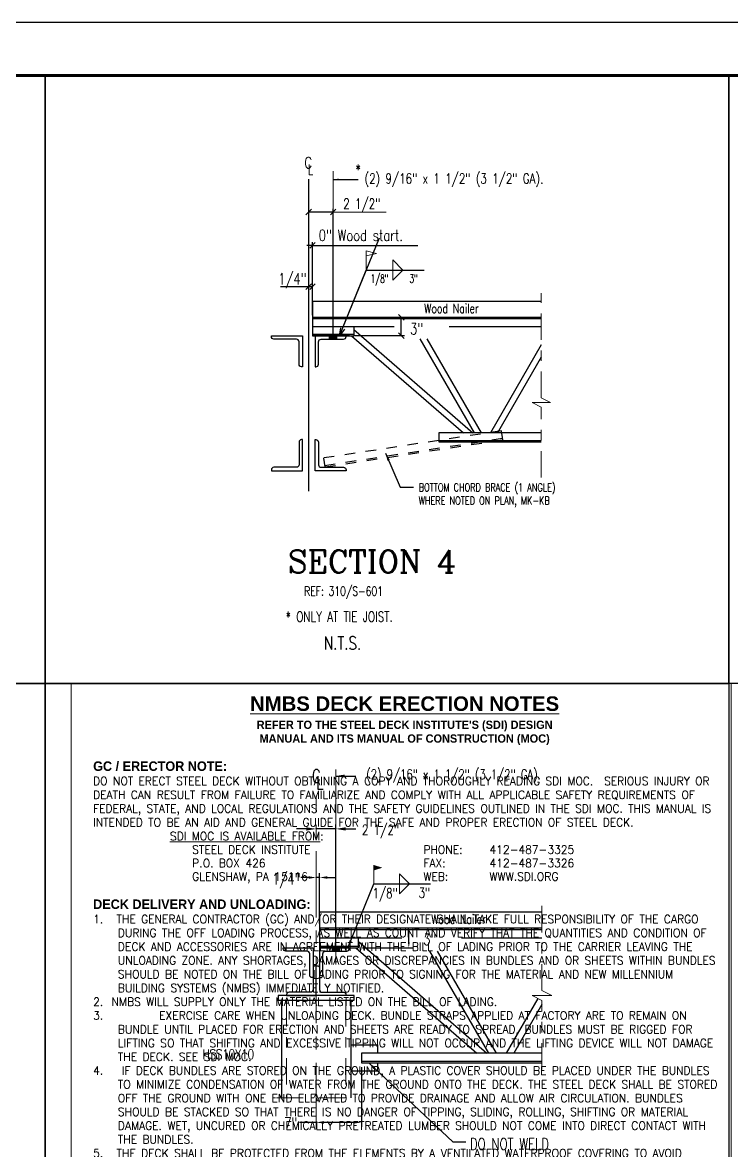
# Paper-space layout 'J1.0' of a CAD drawing. Extents: x -1.7 to 34.3, y -23.5 to 0.5.
# Drawn here: x 18.29 to 25, y -10.17 to 0.5 of the extents above; entities that cross this region are included whole.
import ezdxf
from ezdxf.enums import TextEntityAlignment as Align

# ---------------------------------------------------------------- set-up
doc = ezdxf.new("R2010")
doc.units = 0
doc.header["$LTSCALE"] = 0.5
doc.header["$MEASUREMENT"] = 0
for name, pattern in [('CENTER', [2, 1.25, -0.25, 0.25, -0.25]), ('HIDDEN2', [0.1875, 0.125, -0.0625]), ('Xref-FSE$0$B6749 Base-Task 1 LL1', [0.75, 0.5, -0.0625, 0.125, -0.0625])]:
    doc.linetypes.add(name, pattern=pattern)
doc.layers.get('0').update_dxf_attribs({"linetype": 'CONTINUOUS'})
doc.layers.get('DEFPOINTS').update_dxf_attribs({"linetype": 'CONTINUOUS'})
for name, color, linetype in [('A-DETALLESECCION', 7, 'CONTINUOUS'), ('DIMS', 7, 'CONTINUOUS'), ('SECT-STANDARD', 4, 'CONTINUOUS')]:
    doc.layers.add(name, color=color, linetype=linetype)
for name, color, linetype, lineweight in [('RTU', 4, 'CONTINUOUS', 20), ('SECT-CENTERLINES', 11, 'CENTER', 13), ('SECT-DIMS', 11, 'CONTINUOUS', 20), ('SECT-FADED', 8, 'Xref-FSE$0$B6749 Base-Task 1 LL1', 5), ('SECT-TEXT-NORMAL', 2, 'CONTINUOUS', 30), ('TITLE-BORDER', 4, 'CONTINUOUS', 70), ('TITLE-ERECTION-NOTES-DECK', 40, 'CONTINUOUS', 18), ('TITLE-ERECTION-NOTES-DECK ONLY', 40, 'CONTINUOUS', 18), ('TITLE-ERECTION-NOTES-JOISTS', 40, 'CONTINUOUS', 18), ('TITLE-INFO-ATTRIB', 1, 'CONTINUOUS', 40)]:
    doc.layers.add(name, color=color, linetype=linetype, lineweight=lineweight)
doc.layers.add('TITLE-ACTUAL-PAPER-SIZE', color=250, linetype='CONTINUOUS', plot=False)
doc.styles.add('NOTES', font='romans.shx', dxfattribs={"width": 0.95})
doc.styles.add('ROMANC', font='ROMANC.shx')
doc.styles.add('SECTION-ATTRIB-NORM', font='simplex.shx', dxfattribs={"width": 0.75})
doc.styles.get("Standard").update_dxf_attribs({"font": 'SIMPLEX.SHX', "width": 0.75})
doc.styles.add('TITLE-ATTRIB', font='SIMPLEX', dxfattribs={"width": 0.75})
doc.dimstyles.new('SECTIONS', dxfattribs={"dimtxt": 0.125, "dimasz": 0.09375, "dimexe": 0.0625, "dimexo": 0.125, "dimgap": 0.0625, "dimtad": 0, "dimdec": 4, "dimlfac": 96, "dimrnd": 0.0625, "dimzin": 3, "dimdsep": 46, "dimlunit": 4, "dimtxsty": 'SECTION-ATTRIB-NORM', "dimcen": 0.09375, "dimclrt": 2, "dimadec": 0, "dimazin": 0, "dimtfac": 0.625, "dimtdec": 4, "dimtmove": 0, "dimatfit": 2, "dimfxl": 1, "dimtolj": 1, "dimtzin": 3, "dimarcsym": 0})

# ---------------------------------------------------------------- blocks, each defined once
blk = doc.blocks.new('nmbs-d-title')
at = {"layer": 'TITLE-ACTUAL-PAPER-SIZE'}
blk.add_line((34.25, 0.5), (-1.75, 0.5), dxfattribs=at)
at = {"layer": 'TITLE-BORDER'}
blk.add_line((33.75, 0), (0, 0), dxfattribs=at)
at = {"layer": 'TITLE-ERECTION-NOTES-DECK'}
for q in [(25, -5.75), (18.75, -23)]:
    blk.add_line((18.75, -5.75), q, dxfattribs=at)
at = {"layer": 'TITLE-ERECTION-NOTES-DECK', "insert": (18.959, -5.873), "char_height": 0.078125, "width": 5.89372, "attachment_point": 1, "style": 'NOTES'}
blk.add_mtext('\\pxqc;{\\fArial|b1|i0|c0|p34;\\H1.76x;\\W1;\\LNMBS DECK ERECTION NOTES\\l\\P\\pt2247,2250;\\H0.568x;\\W0.95;REFER TO THE STEEL DECK INSTITUTE\'S (SDI) DESIGN\\P\\psm0.98,tz;MANUAL AND ITS MANUAL OF CONSTRUCTION (MOC)\\A1;\\Fsimplex|c0;\\L\\C1;\\P\\ps*,q*; \\P\\fArial|b1|i0|c0|p34;\\H1.1524x;\\l\\C256;GC / ERECTOR NOTE:\\Fsimplex|c0;\\H0.34722x;\\C1;\\P\\pb0.64,sm1,tc4;\\Fromans|c0;\\H2.4992x;\\C256;DO NOT ERECT STEEL DECK WITHOUT OBTAINING A COPY AND THOROUGHLY READING SDI MOC.  SERIOUS INJURY OR DEATH CAN RESULT FROM FAILURE TO FAMILIARIZE AND COMPLY WITH ALL APPLICABLE SAFETY REQUIREMENTS OF FEDERAL, STATE, AND LOCAL REGULATIONS AND THE SAFETY GUIDELINES OUTLINED IN THE SDI MOC. THIS MANUAL IS INTENDED TO BE AN AID AND GENERAL GUIDE FOR THE SAFE AND PROPER ERECTION OF STEEL DECK. \\H0.40012x;\\L\\C1;\\P\\psm0.98,tz;\\H2.5x;\\l\\C256; ^I^I  \\LSDI MOC IS AVAILABLE FROM\\l:\\P\\pb0.25;  ^I ^I    ^ISTEEL DECK INSTITUTE^I^I^I    ^IPHONE: ^I412-487-3325\\P^I^I^IP.O. BOX 426^I^I^I^I     ^IFAX:^I ^I412-487-3326\\P\\ptc4;   ^I ^I    ^IGLENSHAW, PA 15116^I^I   ^I     ^IWEB:  ^IWWW.SDI.ORG\\Fsimplex|c0;\\P\\pqc;\\H0.40064x; \\H2.496x;\\P\\ps*,ql;\\fArial|b1|i0|c0|p34;\\H1.152x;DECK DELIVERY AND UNLOADING:\\Fromans|c0;\\H0.86803x;\\P\\pi-3,l3,b0.64,sm1,q*;1.^ITHE GENERAL CONTRACTOR (GC) AND/OR THEIR DESIGNATE SHALL TAKE FULL RESPONSIBILITY OF THE CARGO DURING THE OFF LOADING PROCESS, AS WELL AS COUNT AND VERIFY THAT THE QUANTITIES AND CONDITION OF DECK AND ACCESSORIES ARE IN AGREEMENT WITH THE BILL OF LADING PRIOR TO THE CARRIER LEAVING THE UNLOADING ZONE. ANY SHORTAGES, DAMAGES OR DISCREPANCIES IN BUNDLES AND OR SHEETS WITHIN BUNDLES SHOULD BE NOTED ON THE BILL OF LADING PRIOR TO SIGNING FOR THE MATERIAL AND NEW MILLENNIUM BUILDING SYSTEMS (NMBS) IMMEDIATELY NOTIFIED.\\H0.4x;\\P\\H2.5x;2.^INMBS WILL SUPPLY ONLY THE MATERIAL LISTED ON THE BILL OF LADING.\\H0.4x;\\P\\H2.5x;3.^IEXERCISE CARE WHEN UNLOADING DECK. BUNDLE STRAPS APPLIED AT FACTORY ARE TO REMAIN ON BUNDLE UNTIL PLACED FOR ERECTION AND SHEETS ARE READY TO SPREAD. BUNDLES MUST BE RIGGED FOR LIFTING SO THAT SHIFTING AND EXCESSIVE TIPPING WILL NOT OCCUR AND THE LIFTING DEVICE WILL NOT DAMAGE THE DECK. SEE SDI MOC.\\H0.4x;\\P\\H2.5x;4.^IIF DECK BUNDLES ARE STORED ON THE GROUND, A PLASTIC COVER SHOULD BE PLACED UNDER THE BUNDLES TO MINIMIZE CONDENSATION OF WATER FROM THE GROUND ONTO THE DECK. THE STEEL DECK SHALL BE STORED OFF THE GROUND WITH ONE END ELEVATED TO PROVIDE DRAINAGE AND ALLOW AIR CIRCULATION. BUNDLES SHOULD BE STACKED SO THAT THERE IS NO DANGER OF TIPPING, SLIDING, ROLLING, SHIFTING OR MATERIAL DAMAGE. WET, UNCURED OR CHEMICALLY PRETREATED LUMBER SHOULD NOT COME INTO DIRECT CONTACT WITH THE BUNDLES.\\H0.4x;\\P\\H2.5x;5.^ITHE DECK SHALL BE PROTECTED FROM THE ELEMENTS BY A VENTILATED WATERPROOF COVERING TO AVOID CONDENSATION.\\Fsimplex|c0;\\P\\pi0,l0,b0.25,s*,qc,t2247,2250;\\H0.40065x; \\H2.4959x;\\P\\psm0.98,q*,tz;\\fArial|b1|i0|c0|p34;\\H1.152x;DECK INSTALLATION:\\Fsimplex|c0;\\H0.34721x;\\P\\pi-3,l3,b0.64,sm1,tc4;\\Fromans|c0;\\H2.5x;6.^IERECT ALL DECK PRODUCTS AND ACCESSORIES IN ACCORDANCE WITH THE SPECIFICATIONS OF THE SDI.\\H0.4x;\\P\\H2.5x;7.^IONLY PLANS HAVING A "FIELD USE" STAMP SHALL BE USED FOR ERECTION.\\H0.4x;\\P\\H2.5x;8.^IDECK BUNDLES MUST ALWAYS BE PLACED ON THE FRAME NEAR A MAIN SUPPORTING BEAM, AT A COLUMN, OR WALL AND ADJUSTED TO THE FINAL POSITION WITH ALIGNED SIDELAPS AND END BEARING. IT IS RECOMMENDED THAT CHALK LINES BE USED TO ACCURATELY LOCATE SUPPORTING MEMBERS BEFORE PERMANENTLY FASTENING THE DECK UNITS. IN NO CASE SHALL THE BUNDLES BE PLACED ON UNBOLTED FRAMES OR ON UNATTACHED OR UNBRIDGED JOISTS.\\P9.^IOSHA FEDERAL REGISTER SUBPART R 1926.757 INCLUDES REQUIREMENTS AS TO HOW AND WHEN DECK BUNDLES MAY BE LANDED ON OPEN WEB STEEL JOISTS DURING THE STRUCTURE\'S ERECTION. THIS OSHA REGULATION MUST BE EXAMINED BY ANYONE ENGAGED IN THIS ACTIVITY, SUCH THAT ALL CRITERIA IS UNDERSTOOD AND MET.\\P10.^IEACH UNIT SHALL BE BROUGHT TO PROPER BEARING ON THE SUPPORT TO PREVENT SLIP OFF. MINIMUM BEARING OF DECK ENDS ON SUPPORTS SHALL BE 1 1/2\\H1x;" FOR ALL DECKS EXCEPT 2" DEEP FLOOR DECKS REQUIRE 2" AND 3" DEEP FLOOR DECKS REQUIRE 2 1/2\\H1x;" AND IN NO CASE LESS THAN 1 1/2\\H1x;". THE DESIGNER (NOT NMBS) MUST CHECK WEB CRIPPLING IF BEARING IS LESS THAN LISTED. THE DESIGNER MAY HAVE SPECIFIED BEARING ABOVE THE MINIMUM REQUIREMENTS; ENSURE PROJECT SPECIFIC BEARING REQUIREMENTS ARE MET.\\H0.39998x;\\P\\H2.5001x;11.^IIF THE SUPPORTING BEAMS AND/OR JOISTS ARE NOT PROPERLY ALIGNED OR SUFFICIENTLY LEVEL TO PERMIT PROPER BEARING OF THE UNITS, THE DECK ERECTOR SHALL BRING THE MATTER TO THE ATTENTION OF THE GC FOR CORRECTION. DECK UNITS ARE NOT TO BE PLACED UNTIL NECESSARY CORRECTIONS ARE MADE.\\H0.99999x;\\P12.^ITHE DECK ERECTOR SHALL ADJUST AND FIELD CUT UNITS AS REQUIRED FOR DECK LENGTHS SHORTER THAN 6\'-0" AND AT OPENINGS, WHICH ARE NOT SHOWN ON THE NMBS FIELD USE DRAWINGS.\\H0.39998x;\\P\\H2.5001x;13.^ITO FORM A WORKING PLATFORM, IMMEDIATELY FASTEN DECK PANELS TO THE SUPPORTS IN ACCORDANCE WITH OSHA REGULATION 29CFR SECTION 1926.754(E). PER SECTION 1926.754(E)(2), RUN DECK UNITS CONTINUOUSLY OVER OPENINGS WHEN POSSIBLE, UNLESS OTHERWISE NOTED ON STRUCTURAL DRAWINGS. OPENINGS THROUGH THE DECK SHOWN ON NMBS FIELD USE DRAWINGS, AS WELL AS SKEWED AREAS, SHALL BE CUT IN THE FIELD BY THE DECK ERECTOR. OPENINGS REQUIRED THROUGH THE DECK UNIT THAT ARE NOT SHOWN ON THE NMBS FIELD USE DRAWINGS SHALL ALSO BE CUT IN THE FIELD AND REINFORCED, IF NECESSARY, IN ACCORDANCE WITH THE CONTRACT DOCUMENTS AND THE SDI MOC.\\Fsimplex|c0;\\H0.99994x;\\P\\pi0,l0,b0.25,s*,qc,t2247,2250;\\H0.40068x; \\H2.4958x;\\P\\pq*,tz;\\fArial|b1|i0|c0|p34;\\H1.1521x;DECK ATTACHMENT:\\Fsimplex|c0;\\H0.3472x;\\P\\pi-3,l3,b0.64,sm1,tc4;\\Fromans|c0;\\H2.5002x;14.^IALL WELDING OF DECK UNITS SHALL BE IN STRICT ACCORDANCE WITH ANSI/AWS D1.3 STRUCTURAL WELDING CODE FOR SHEET STEEL AND SHALL PROVIDE LATERAL STABILITY TO THE TOP FLANGE OF THE SUPPORTING STRUCTURAL MEMBERS. EACH WELDER MUST DEMONSTRATE AN ABILITY TO PRODUCE SATISFACTORY WELDS USING A PROCEDURE AS SHOWN IN THE SDI MOC OR AS SPECIFIED IN ANSI/AWS D1.3.\\H0.99998x;\\P\\H0.99972x;15.^IWHEN WELDING, ALL WELDS ARE MADE FROM THE TOP OF THE DECK DOWN THROUGH THE LAPS. ARC SPOT WELDS SHOULD PENETRATE AND ATTACH ALL THICKNESSES OF MATERIAL TO THE STRUCTURAL SUPPORTS. CARE IN THE SELECTION OF ELECTRODES AND AMPERAGE SHOULD BE EXERCISED TO ENSURE POSITIVE ATTACHMENT.\\Fsimplex|c0;\\H1.0002x;\\P\\pi0,l0,b0.25,s*,qc,t2247,2250;\\H0.40068x; \\H2.4958x;\\P\\psm1,q*,tz;\\fArial|b1|i0|c0|p34;\\H1.1521x;NMBS GENERAL DECK NOTES:\\Fsimplex|c0;\\H0.34719x;\\P\\pi-3,l3,b0.64,tc4;\\Fromans|c0;\\H2.4999x;16.^ININC - NOT IN NMBS CONTRACT.        UNO - UNLESS NOTED OTHERWISE.\\H0.99998x;\\P17.^ITOUCH UP OF DECK FINISH AT WELD LOCATIONS OR OTHERWISE IS NOT NMBS RESPONSIBILITY.\\H0.40001x;\\P\\H2.4999x;18.^ICONCRETE PLACEMENT PROCEDURES SHALL AVOID HIGH PILE UPS OF CONCRETE OR IMPACTS CAUSED BY DROPPING OR DUMPING. DO NOT EXCEED LOAD CARRYING CAPACITY OF STEEL DECK WITH CONSTRUCTION LOADS AND EQUIPMENT.\\H0.40001x;\\P\\H2.4999x;19.^ICONCRETE WITH CALCIUM CHLORIDE OR ANY OTHER ADMIXTURE CONTAINING CHLORIDE SALTS SHALL NOT BE USED WITH ANY STEEL DECK. INSULATION IN CONTACT WITH STEEL DECK CAN BE VERY CORROSIVE WHEN WATER IS PRESENT. WOOD FIBER BOARD INSULATION CONTAINING CONCENTRATED LEVELS OF CHLORINE IS HIGHLY CORROSIVE TO STEEL DECK AND IS NOT RECOMMENDED.\\H0.40001x;\\P\\H2.4999x;20.^IPRESSURE TREATED LUMBER HAS BEEN SHOWN TO BE HIGHLY CORROSIVE WHEN IN DIRECT CONTACT WITH SHEET METAL AND IS TO BE AVOIDED.  SDI RECOMMENDS A BARRIER OF WATER AND ICE SHIELD OR EQUIVALENT TO BE USED BETWEEN PRESSURE TREATED LUMBER AND STEEL DECK PRODUCTS OR ACCESSORIES.\\H0.40001x;\\P\\H2.4999x;21.^IDESIGN RESPONSIBILITY: PER THE SDI CODE OF STANDARD PRACTICE, THE SELLER AND MANUFACTURER SHALL ASSUME NO RESPONSIBILITY OTHER THAN TO FURNISH MATERIALS SPECIFIED. FURTHERMORE, THE DESIGNER (NOT NMBS) IS RESPONSIBLE FOR SPECIFYING DECK TYPES, GAGES, FINISHES, ATTACHMENTS AND BEARING CONDITIONS TO FACILITATE ALL LOADING, DEFLECTION, SPAN AND EXPOSURE CONDITIONS. THE COORDINATION OF SHORING REQUIREMENTS IS THE RESPONSIBILITY OF THE DESIGNER AND THE GENERAL CONTRACTOR.\\Fsimplex|c0;\\P\\pi0,l0,b0.25,s*,qc,t2247,2250;\\H0.40073x; \\H2.4955x;\\P\\pq*,tz;\\fArial|b1|i0|c0|p34;\\H1.1522x; CONTRACT NOTE:\\Fsimplex|c0;\\H1.0414x;\\L\\C1;\\P\\pb0.64,sm1,t3;\\H0.83332x;\\l\\C256;^I\\fArial|b1|i0|c0|p34;\\H0.99994x;NMBS WILL NOT ACCEPT THE RESPONSIBILITY OR CHARGES FOR ANY FIELD CORRECTIONS^I^IMADE WITHOUT PRIOR NMBS APPROVAL.}', dxfattribs=at)
at = {"layer": 'TITLE-ERECTION-NOTES-JOISTS', "style": 'NOTES', "width": 0.95}
blk.add_attdef('PAINT', text='', height=0.0781, dxfattribs=at).set_placement((26.346, -18.512), align=Align.BOTTOM_CENTER)
at = {"layer": 'TITLE-INFO-ATTRIB', "style": 'TITLE-ATTRIB', "width": 0.875, "flags": 8}
for tag, height, p in [('CHKR', 0.188, (33.531, -14.781)), ('DTLR', 0.188, (33.531, -16.281)), ('PONO', 0.188, (33.531, -19.7)), ('JOBLOCATION', 0.188, (32.365, -20.7)), ('CUSTOMER', 0.188, (32.948, -20.7)), ('JOB', 0.25, (31.75, -20.7))]:
    blk.add_attdef(tag, text='', height=height, rotation=90, dxfattribs=at).set_placement(p, align=Align.MIDDLE_LEFT)
for tag, height, p in [('FILENO', 0.188, (32.812, -22.128)), ('DRAWING', 0.312, (32.5, -22.94))]:
    blk.add_attdef(tag, text='', height=height, dxfattribs=at).set_placement(p, align=Align.BOTTOM_CENTER)
blk = doc.blocks.new('_OBLIQUE')
at = {"color": 0, "linetype": 'ByBlock'}
blk.add_line((-0.5, -0.5), (0.5, 0.5), dxfattribs=at)
blk = doc.blocks.new('*D2282')
at = {"layer": 'DEFPOINTS', "color": 0, "transparency": 16777216}
for p in [(21.521, -2.288), (21.875, -2.288), (21.432, -2.461)]:
    blk.add_point(p, dxfattribs=at)
at = {"layer": 'RTU', "color": 0, "lineweight": -2, "transparency": 16777216}
for p, q in [((21.522, -2.288), (21.906, -2.288)), ((21.875, -2.461), (21.875, -2.288)), ((21.433, -2.461), (21.906, -2.461))]:
    blk.add_line(p, q, dxfattribs=at)
at = {"layer": 'RTU', "color": 0, "lineweight": -2, "transparency": 16777216, "xscale": 0.05208333333333334, "yscale": 0.05208333333333334, "zscale": 0.05208333333333334}
for p, rotation in [((21.875, -2.288), 90), ((21.875, -2.461), 270)]:
    blk.add_blockref('_OBLIQUE', p, dxfattribs=dict(at, rotation=rotation))
blk = doc.blocks.new('*D2283')
at = {"layer": 'DEFPOINTS', "color": 0, "transparency": 16777216}
for p in [(21.034, -1.998), (20.999, -2.268), (21.034, -2.268)]:
    blk.add_point(p, dxfattribs=at)
at = {"layer": 'RTU', "color": 0, "lineweight": -2, "transparency": 16777216}
for p, q in [((20.999, -1.998), (20.732, -1.998)), ((20.999, -2.267), (20.999, -1.966)), ((21.034, -1.998), (20.999, -1.998)), ((21.034, -2.267), (21.034, -1.966))]:
    blk.add_line(p, q, dxfattribs=at)
at = {"layer": 'RTU', "color": 0, "lineweight": -2, "transparency": 16777216, "xscale": 0.05208333333333334, "yscale": 0.05208333333333334, "zscale": 0.05208333333333334, "rotation": 180}
blk.add_blockref('_OBLIQUE', (20.999, -1.998), dxfattribs=at)
at = {"layer": 'RTU', "color": 0, "lineweight": -2, "transparency": 16777216, "xscale": 0.05208333333333334, "yscale": 0.05208333333333334, "zscale": 0.05208333333333334}
blk.add_blockref('_OBLIQUE', (21.034, -1.998), dxfattribs=at)
blk = doc.blocks.new('*D2284')
at = {"layer": 'DEFPOINTS', "color": 0, "transparency": 16777216}
for p in [(20.999, -1.292), (20.999, -2.46), (21.23, -2.489)]:
    blk.add_point(p, dxfattribs=at)
at = {"layer": 'RTU', "color": 0, "lineweight": -2, "transparency": 16777216}
for p, q in [((20.999, -2.459), (20.999, -1.261)), ((21.23, -2.487), (21.23, -1.261)), ((21.23, -1.292), (20.999, -1.292))]:
    blk.add_line(p, q, dxfattribs=at)
at = {"layer": 'RTU', "color": 0, "lineweight": -2, "transparency": 16777216, "xscale": 0.05208333333333334, "yscale": 0.05208333333333334, "zscale": 0.05208333333333334, "rotation": 180}
blk.add_blockref('_OBLIQUE', (20.999, -1.292), dxfattribs=at)
at = {"layer": 'RTU', "color": 0, "lineweight": -2, "transparency": 16777216, "xscale": 0.05208333333333334, "yscale": 0.05208333333333334, "zscale": 0.05208333333333334}
blk.add_blockref('_OBLIQUE', (21.23, -1.292), dxfattribs=at)
blk = doc.blocks.new('*D2285')
at = {"layer": 'DEFPOINTS', "color": 0, "transparency": 16777216}
for p in [(21.034, -1.607), (21.034, -1.968), (21.034, -1.968)]:
    blk.add_point(p, dxfattribs=at)
at = {"layer": 'RTU', "color": 0, "lineweight": -2, "transparency": 16777216}
for p, q in [((21.034, -1.966), (21.034, -1.576)), ((21.034, -1.966), (21.034, -1.576)), ((21.034, -1.607), (20.982, -1.607)), ((21.034, -1.607), (22.031, -1.607))]:
    blk.add_line(p, q, dxfattribs=at)
at = {"layer": 'RTU', "color": 0, "lineweight": -2, "transparency": 16777216, "xscale": 0.05208333333333334, "yscale": 0.05208333333333334, "zscale": 0.05208333333333334}
blk.add_blockref('_OBLIQUE', (21.034, -1.607), dxfattribs=at)
at = {"layer": 'RTU', "color": 0, "lineweight": -2, "transparency": 16777216, "xscale": 0.05208333333333334, "yscale": 0.05208333333333334, "zscale": 0.05208333333333334, "rotation": 180}
blk.add_blockref('_OBLIQUE', (21.034, -1.607), dxfattribs=at)
blk = doc.blocks.new('KNIFE-FACE')
at = {"layer": 'SECT-STANDARD', "color": 3}
for points in [[(3.078, -3.416), (3.328, -3.416), (3.328, -3.495)], [(3.328, -3.587), (3.328, -3.666), (3.078, -3.666)]]:
    blk.add_lwpolyline(points, dxfattribs=at)
blk = doc.blocks.new('StabilizerPlate-Flat-Joist')
blk.add_blockref('KNIFE-FACE', (0, 0))
blk = doc.blocks.new('*D2278')
at = {"layer": 'DEFPOINTS', "color": 0, "transparency": 16777216}
for p in [(21.07, -7.586), (21.07, -7.586), (21.102, -8.064)]:
    blk.add_point(p, dxfattribs=at)
at = {"layer": 'SECT-DIMS', "color": 0, "lineweight": -2, "transparency": 16777216}
for p, q in [((21.102, -8.022), (21.102, -7.545)), ((20.997, -7.586), (20.923, -7.586)), ((21.102, -7.586), (21.07, -7.586)), ((21.175, -7.586), (21.247, -7.586))]:
    blk.add_line(p, q, dxfattribs=at)
at = {"layer": 'SECT-DIMS', "color": 0, "transparency": 16777216}
for points in [[(20.997, -7.574), (20.997, -7.598), (21.07, -7.586)], [(21.175, -7.574), (21.175, -7.598), (21.102, -7.586)]]:
    blk.add_solid(points, dxfattribs=at)
blk = doc.blocks.new('*D2279')
at = {"layer": 'DEFPOINTS', "color": 0, "transparency": 16777216}
for p in [(21.102, -8.064), (21.946, -8.064), (21.467, -8.251)]:
    blk.add_point(p, dxfattribs=at)
at = {"layer": 'SECT-DIMS', "color": 0, "lineweight": -2, "transparency": 16777216}
for p, q in [((21.946, -8.199), (21.946, -8.116)), ((21.508, -8.251), (21.987, -8.251))]:
    blk.add_line(p, q, dxfattribs=at)
at = {"layer": 'SECT-DIMS', "color": 0, "transparency": 16777216}
for points in [[(21.937, -8.116), (21.954, -8.116), (21.946, -8.064)], [(21.937, -8.199), (21.954, -8.199), (21.946, -8.251)]]:
    blk.add_solid(points, dxfattribs=at)
blk = doc.blocks.new('*D2280')
at = {"layer": 'DEFPOINTS', "color": 0, "transparency": 16777216}
for p in [(21.498, -9.339), (21.07, -9.902), (21.07, -9.902)]:
    blk.add_point(p, dxfattribs=at)
at = {"layer": 'SECT-DIMS', "color": 0, "lineweight": -2, "transparency": 16777216}
for p, q in [((21.498, -9.381), (21.498, -9.943)), ((21.07, -9.902), (20.913, -9.902)), ((21.425, -9.902), (21.143, -9.902))]:
    blk.add_line(p, q, dxfattribs=at)
at = {"layer": 'SECT-DIMS', "color": 0, "transparency": 16777216}
for points in [[(21.143, -9.89), (21.143, -9.914), (21.07, -9.902)], [(21.425, -9.89), (21.425, -9.914), (21.498, -9.902)]]:
    blk.add_solid(points, dxfattribs=at)
blk = doc.blocks.new('*D2281')
at = {"layer": 'DEFPOINTS', "color": 0, "transparency": 16777216}
for p in [(21.07, -7.126), (21.07, -7.126), (21.256, -8.251)]:
    blk.add_point(p, dxfattribs=at)
at = {"layer": 'SECT-DIMS', "color": 0, "lineweight": -2, "transparency": 16777216}
for p, q in [((20.977, -7.126), (20.883, -7.126)), ((21.256, -7.126), (21.07, -7.126)), ((21.256, -8.21), (21.256, -7.085)), ((21.349, -7.126), (21.443, -7.126))]:
    blk.add_line(p, q, dxfattribs=at)
at = {"layer": 'SECT-DIMS', "color": 0, "transparency": 16777216}
for points in [[(20.977, -7.111), (20.977, -7.142), (21.07, -7.126)], [(21.349, -7.111), (21.349, -7.142), (21.256, -7.126)]]:
    blk.add_solid(points, dxfattribs=at)
blk = doc.blocks.new('Column-WF-Flange-Girder')
at = {"layer": 'SECT-CENTERLINES'}
blk.add_line((2.75, -4.212), (2.75, -1.062), dxfattribs=at)
at = {"layer": 'SECT-FADED', "color": 41}
for p, q in [((2.469, -2.993), (2.469, -3.918)), ((3.031, -2.993), (3.031, -3.918))]:
    blk.add_line(p, q, dxfattribs=at)
at = {"layer": 'SECT-FADED'}
blk.add_lwpolyline([(2.375, -3.918), (2.727, -3.918), (2.742, -3.887), (2.758, -3.949), (2.773, -3.918), (3.125, -3.918)], dxfattribs=at)
at = {"layer": 'SECT-STANDARD', "color": 41}
for p, q in [((3.109, -2.95), (2.391, -2.95)), ((2.391, -2.95), (2.391, -2.993)), ((3.109, -2.993), (3.109, -2.95)), ((2.391, -2.993), (3.109, -2.993)), ((2.422, -2.993), (2.422, -3.918)), ((3.078, -2.993), (3.078, -3.918))]:
    blk.add_line(p, q, dxfattribs=at)
at = {"layer": 'SECT-STANDARD'}
for points in [[(2.664, -2.531), (2.461, -2.531, -0.414214), (2.438, -2.508), (2.438, -2.5), (2.719, -2.5), (2.719, -2.781), (2.711, -2.781, -0.414214), (2.688, -2.758), (2.688, -2.555, 0.414214)], [(2.836, -2.531), (3.039, -2.531, 0.414214), (3.062, -2.508), (3.062, -2.5), (2.781, -2.5), (2.781, -2.781), (2.789, -2.781, 0.414214), (2.812, -2.758), (2.812, -2.555, -0.414214)], [(2.695, -2.919), (2.492, -2.919, 0.414214), (2.469, -2.942), (2.469, -2.95), (2.75, -2.95), (2.75, -2.669), (2.742, -2.669, 0.414214), (2.719, -2.692), (2.719, -2.895, -0.414214)], [(2.805, -2.919), (3.008, -2.919, -0.414214), (3.031, -2.942), (3.031, -2.95), (2.75, -2.95), (2.75, -2.669), (2.758, -2.669, -0.414214), (2.781, -2.692), (2.781, -2.895, 0.414214)]]:
    blk.add_lwpolyline(points, format="xyb", close=True, dxfattribs=at)
at = {"layer": 'SECT-TEXT-NORMAL', "style": 'SECTION-ATTRIB-NORM', "width": 0.75}
blk.add_text('C', height=0.125, dxfattribs=at).set_placement((2.75, -0.875), align=Align.MIDDLE)
blk.add_text('L', height=0.125, dxfattribs=at).set_placement((2.75, -0.875), align=Align.TOP_LEFT)

psp = doc.layouts.new('J1.0')

# ---------------------------------------------------------------- hatches: boundary and pattern name
at = {"layer": 'A-DETALLESECCION'}
h = psp.add_hatch(color=256, dxfattribs=at)
h.dxf.hatch_style = 1
h.paths.add_polyline_path([(21.2628887, -2.48865982), (21.2628887, -2.46138193), (21.1964027, -2.46138193), (21.1964027, -2.48865982)])

# ---------------------------------------------------------------- linework, layer by layer
for p, q in [((23.1994627, -2.13904463), (21.03449639, -2.13904463)), ((21.03449639, -2.13904463), (21.03449639, -2.28686824)), ((21.03449639, -2.28817032), (23.1994627, -2.28817034)), ((21.38564018, -2.46138193), (21.03449639, -2.46138193)), ((23.20560643, -7.91483298), (21.10166026, -7.91483298)), ((21.10166026, -7.91483298), (21.10166026, -8.06265659))]:
    psp.add_line(p, q)
for p, q in [((20.99912841, -3.93124922), (20.99912841, -0.97974194)), ((23.1994627, -2.28817032), (21.04303123, -2.28817032))]:
    psp.add_line(p, q, dxfattribs=at)
for points in [[(20.88245212, -2.49411539), (20.66968461, -2.49411539, -0.4142135624), (20.64513451, -2.4695653), (20.64513451, -2.46138193), (20.93973568, -2.46138193), (20.93973568, -2.7559831), (20.93155231, -2.7559831, -0.4142135624), (20.90700221, -2.731433), (20.90700221, -2.51866549, 0.4142135624)], [(21.1158047, -2.49411539), (21.32857221, -2.49411539, 0.4142135624), (21.35312231, -2.4695653), (21.35312231, -2.46138193), (21.05852114, -2.46138193), (21.05852114, -2.7559831), (21.06670451, -2.7559831, 0.4142135624), (21.09125461, -2.731433), (21.09125461, -2.51866549, -0.4142135624)], [(20.88245212, -3.70625209), (20.66968461, -3.70625209, 0.4142135624), (20.64513451, -3.73080219), (20.64513451, -3.73898555), (20.93973568, -3.73898555), (20.93973568, -3.44438439), (20.93155231, -3.44438439, 0.4142135624), (20.90700221, -3.46893449), (20.90700221, -3.68170199, -0.4142135624)], [(21.1158047, -3.70625209), (21.32857221, -3.70625209, -0.4142135624), (21.35312231, -3.73080219), (21.35312231, -3.73898555), (21.05852114, -3.73898555), (21.05852114, -3.44438439), (21.06670451, -3.44438439, -0.4142135624), (21.09125461, -3.46893449), (21.09125461, -3.68170199, 0.4142135624)]]:
    psp.add_lwpolyline(points, format="xyb", close=True, dxfattribs=at)
psp.add_lwpolyline([(21.1964027, -2.46138193), (21.2628887, -2.46138193), (21.2628887, -2.48865982), (21.1964027, -2.48865982)], close=True, dxfattribs=at)
psp.add_lwpolyline([(20.73990271, -9.24219144, 0, 0.03578526, 0), (20.66088829, -9.24219142, 0, 0, 0), (20.51047394, -9.24219133, 0, 0, 0), (20.51047394, -9.24219133, 0, 0, 0)], format="xyseb", dxfattribs=at)
at = {"layer": 'DIMS', "color": 7, "linetype": 'Continuous'}
for points in [[(12.22087279, 0.00007497), (18.50470138, 0.00007497), (18.50470138, -5.7510532), (12.22087279, -5.7510532)], [(18.50470138, 0.00007497), (24.97336777, 0.00007497), (24.97336777, -5.7510532), (18.50470138, -5.7510532)], [(24.97336777, 0.00007497), (31.25029319, 0.00007497), (31.25029319, -5.7510532), (24.97336777, -5.7510532)], [(12.22087279, -5.75102912), (18.50470138, -5.75102912), (18.50470138, -11.50215728), (12.22087279, -11.50215728)], [(18.50470138, -5.75102912), (24.97336777, -5.75102912), (24.97336777, -11.50215728), (18.50470138, -11.50215728)]]:
    psp.add_lwpolyline(points, close=True, dxfattribs=at)
at = {"layer": 'RTU'}
for p, q in [((21.2296457, -2.25240932), (21.2296457, -0.90448543)), ((21.15574208, -1.29176172), (21.73144606, -1.29176172))]:
    psp.add_line(p, q, dxfattribs=at)
at = {"layer": 'SECT-CENTERLINES'}
psp.add_line((21.2556488, -8.40755902), (21.2556488, -8.12668803), dxfattribs=at)
at = {"layer": 'SECT-DIMS'}
for p, q in [((21.54378202, -1.84131768), (21.54378202, -1.6587888)), ((21.54378202, -1.6587888), (21.64162849, -1.68265231)), ((21.54378202, -1.70651582), (21.64162849, -1.68265231)), ((21.2556488, -8.00166351), (21.2556488, -6.56366437)), ((21.61452557, -7.64602501), (21.61452557, -7.46779212))]:
    psp.add_line(p, q, dxfattribs=at)
for points in [[(21.79389167, -1.74528916), (21.79389167, -1.9373462), (21.88992019, -1.84131768)], [(21.85874865, -7.55225662), (21.85874865, -7.73979341), (21.95251704, -7.64602501)]]:
    psp.add_lwpolyline(points, close=True, dxfattribs=at)
psp.add_solid([(21.61452557, -7.51858333), (21.61452557, -7.46779212), (21.69634284, -7.49318773)], dxfattribs=at)
at = {"layer": 'SECT-FADED'}
for p, q in [((23.1994627, -3.05045625), (23.1994627, -2.06024129)), ((23.2860685, -3.09375915), (23.1994627, -3.05045625)), ((23.1994627, -3.13706205), (23.11285689, -3.09375915)), ((23.11285689, -3.09375915), (23.2860685, -3.09375915)), ((23.1994627, -3.80237243), (23.1994627, -3.13706205))]:
    psp.add_line(p, q, dxfattribs=at)
psp.add_lwpolyline([(23.20560643, -9.40170506), (23.20560643, -8.74845993), (23.11183803, -8.70157574), (23.29937482, -8.70157574), (23.20560643, -8.65469154), (23.20560643, -7.78255337)], dxfattribs=at)
at = {"layer": 'SECT-STANDARD', "color": 1}
for p, q in [((23.1994627, -2.28817032), (21.03449639, -2.28817032)), ((21.03449639, -2.28817032), (21.03449639, -2.46138193)), ((23.1994627, -2.30260462), (21.03449639, -2.30260462)), ((21.03449639, -2.37477613), (21.80753131, -2.37477613)), ((21.03449639, -2.44694763), (21.42441254, -2.44694763)), ((21.42441254, -2.37477613), (21.42441254, -2.46138193)), ((21.42441254, -2.40177521), (22.55010094, -3.38055821)), ((22.3287696, -2.37477613), (23.1994627, -2.37477613)), ((21.03449639, -2.46138193), (21.42441254, -2.46138193)), ((21.40497165, -2.46138193), (22.46210697, -3.38055821)), ((22.0489026, -2.49025053), (22.56453524, -3.38055821)), ((22.11562415, -2.49025053), (22.6312568, -3.38055821)), ((23.1994627, -2.54901222), (22.7178626, -3.38055821)), ((23.1994627, -2.66421577), (22.78458415, -3.38055821)), ((23.1994627, -3.38055821), (22.23115815, -3.38055821)), ((22.23115815, -3.38055821), (22.23115815, -3.46599447)), ((22.23115815, -3.45156017), (23.1994627, -3.45156017)), ((22.23115815, -3.46599447), (23.1994627, -3.46599447)), ((21.10166026, -8.06395867), (21.10166026, -8.25149546)), ((23.20560643, -8.06395867), (21.10166026, -8.06395867)), ((23.20560643, -8.07958674), (21.10166026, -8.07958674)), ((21.10166026, -8.15772706), (21.88132747, -8.15772706)), ((21.4665235, -8.15772706), (21.4665235, -8.25149546)), ((21.4665235, -8.18695906), (22.68531009, -9.24669068)), ((22.44567391, -8.15772706), (23.20560643, -8.15772706)), ((21.10166026, -8.23586739), (21.4665235, -8.23586739)), ((21.10166026, -8.25149546), (21.4665235, -8.25149546)), ((21.44547479, -8.25149546), (22.59003872, -9.24669068)), ((22.14266097, -8.28275159), (22.70093815, -9.24669068)), ((22.21490062, -8.28275159), (22.7731778, -9.24669068)), ((23.16675368, -8.72903356), (22.86694619, -9.24669068)), ((23.20560643, -8.78668045), (22.93918584, -9.24669068)), ((21.49777963, -9.24669068), (21.49777963, -9.3391928)), ((23.20560643, -9.24669068), (21.49777963, -9.24669068)), ((21.49777963, -9.32356474), (23.20560643, -9.32356474)), ((21.49777963, -9.3391928), (23.20560643, -9.3391928))]:
    psp.add_line(p, q, dxfattribs=at)
at = {"layer": 'SECT-STANDARD', "color": 5, "linetype": 'HIDDEN2'}
psp.add_line((21.15019821, -3.68846245), (22.83258283, -3.4319235), dxfattribs=at)
psp.add_lwpolyline([(22.82187979, -3.36173289), (21.13949517, -3.61827183), (21.15237408, -3.70273181), (22.8347587, -3.44619286)], close=True, dxfattribs=at)
at = {"layer": 'SECT-STANDARD'}
psp.add_solid([(21.21436329, -8.25149546), (21.21436329, -8.28275159), (21.29693431, -8.25149546), (21.29693431, -8.28275159)], dxfattribs=at)
at = {"layer": 'TITLE-ERECTION-NOTES-DECK ONLY'}
psp.add_line((24.99615315, -5.74579211), (24.99615315, -22.99579211), dxfattribs=at)

# ---------------------------------------------------------------- block references
psp.add_blockref('nmbs-d-title', (0.00029319, 0.00009905))
at = {"xscale": 1.000196202463696, "yscale": 1.000196202463696, "zscale": 1.000196202463696}
for name in ['Column-WF-Flange-Girder', 'StabilizerPlate-Flat-Joist']:
    psp.add_blockref(name, (18.31986457, -5.75100495), dxfattribs=at)

# ---------------------------------------------------------------- texts
at = {"style": 'SECTION-ATTRIB-NORM', "width": 0.75}
for p in [(22.09173555, -2.24749401), (22.15889942, -8.02328236)]:
    psp.add_text('Wood Nailer', height=0.0866058054, dxfattribs=at).set_placement(p)
at = {"layer": 'A-DETALLESECCION', "attachment_point": 5}
for s, insert, char_height, style in [('\\A1;C', (20.994643, -0.82529778), 0.107365217, 'SECTION-ATTRIB-NORM'), ('\\A1;L', (21.01547355, -0.89041512), 0.096628695, 'SECTION-ATTRIB-NORM'), ('\\A1;SECTION 4 ', (21.59922855, -4.59694476), 0.2147304338, 'ROMANC')]:
    psp.add_mtext(s, dxfattribs=dict(at, insert=insert, char_height=char_height, style=style))
at = {"layer": 'A-DETALLESECCION', "style": 'SECTION-ATTRIB-NORM', "width": 0.625, "flags": 8}
for tag, text, p in [('1/8"', '1/8"', (21.66883685, -1.92134145)), ('3"', '1"', (21.99096788, -1.92134145))]:
    psp.add_attdef(tag, text=text, height=0.080023764, dxfattribs=at).set_placement(p, align=Align.MIDDLE_CENTER)
at = {"layer": 'SECT-DIMS', "color": 2, "width": 0.75}
psp.add_text('HSS10X10', height=0.093312652, dxfattribs=at).set_placement((19.99565, -9.30478115))
at = {"layer": 'SECT-TEXT-NORMAL', "lineweight": -2, "style": 'SECTION-ATTRIB-NORM', "width": 0.75}
psp.add_text('*', height=0.09602852, dxfattribs=at).set_placement((21.49131158, -0.96671583), align=Align.BOTTOM_RIGHT)
psp.add_text('(2) 9/16" x 1 1/2" (3 1/2" GA).', height=0.096028517, dxfattribs=at).set_placement((21.52692692, -1.05149883), align=Align.BOTTOM_LEFT)
for s, height, p in [('2 1/2"', 0.096028517, (21.32561786, -1.26077529)), ('0" Wood start.', 0.1066983522, (21.09408449, -1.56542205)), ('1/4"', 0.106698352, (20.70989665, -1.97689281)), ('3"', 0.106698352, (21.95864075, -2.44975357)), ('REF: 310/S-601', 0.0853586818, (20.95543028, -4.92035071)), ('2 1/2"', 0.096028517, (21.50245787, -7.18334518)), ('1/4"', 0.106698352, (20.65378202, -7.65256079)), ('3"', 0.105631369, (22.08240792, -8.22433789)), ('7"', 0.107776113, (20.76609651, -9.96265689)), ('DO NOT WELD', 0.1077761133, (22.52353317, -10.16037811))]:
    psp.add_text(s, height=height, dxfattribs=at).set_placement(p)
at = {"layer": 'SECT-TEXT-NORMAL', "style": 'SECTION-ATTRIB-NORM', "width": 0.75}
for s, p in [('BOTTOM CHORD BRACE (1 ANGLE)', (22.03962016, -3.89634447)), ('WHERE NOTED ON PLAN, MK-KB', (22.03962016, -4.02136899))]:
    psp.add_text(s, height=0.075014715, dxfattribs=at).set_placement(p, align=Align.MIDDLE_LEFT)
psp.add_text('N.T.S.', height=0.125024001, dxfattribs=at).set_placement((21.14188867, -5.4305195))
psp.add_text('(2) 9/16" x 1 1/2" (3 1/2" GA).', height=0.0937683937, dxfattribs=at).set_placement((21.54318757, -6.68525039), align=Align.BOTTOM_LEFT)
at = {"layer": 'SECT-TEXT-NORMAL', "lineweight": -2, "insert": (21.28746313, -5.11959011), "char_height": 0.096028517, "attachment_point": 5, "style": 'SECTION-ATTRIB-NORM'}
psp.add_mtext('* ONLY AT TIE JOIST.', dxfattribs=at)
at = {"layer": 'SECT-TEXT-NORMAL', "lineweight": -2, "style": 'SECTION-ATTRIB-NORM', "width": 0.75, "flags": 8}
for tag, text, p in [('1/8"', '1/8"', (21.72211457, -7.73451701)), ('3"', '1"', (22.09288024, -7.73094767))]:
    psp.add_attdef(tag, text=text, height=0.09484298, dxfattribs=at).set_placement(p, align=Align.MIDDLE_CENTER)

# ---------------------------------------------------------------- dimensions: what is measured, and where the dimension line sits
at = {"layer": 'RTU'}
for base, p1, p2, angle, picture, middle in [((20.99912841, -1.29176172), (21.2296457, -2.48865982), (20.99912841, -2.46008279), 180, '*D2284', (21.07612097, -1.29176172)), ((21.8747547, -2.28817032), (21.43194213, -2.46138193), (21.52075116, -2.28817032), 90, '*D2282', (21.8747547, -2.36535341))]:
    dim = psp.add_linear_dim(base=base, p1=p1, p2=p2, angle=angle, text=' ', dimstyle='SECTIONS', override={"dimscale": 0.010417, "dimtxt": 5, "dimasz": 5, "dimexe": 3, "dimlfac": 9216, "dimblk1": 'OBLIQUE', "dimblk2": 'OBLIQUE', "dimsah": 1}, dxfattribs=at)
    dim.commit()
    dim.dimension.update_dxf_attribs({"geometry": picture, "text_midpoint": middle, "dimtype": 160})
for base, p1, p2, picture, middle in [((21.03449639, -1.60702303), (21.03449639, -1.96773457), (21.03449639, -1.96773457), '*D2285', (22.03045086, -1.60702303)), ((21.03449639, -1.99768249), (20.99912841, -2.26812454), (21.03449639, -2.26812454), '*D2283', (20.73227652, -1.99768249))]:
    dim = psp.add_linear_dim(base=base, p1=p1, p2=p2, text=' ', dimstyle='SECTIONS', override={"dimscale": 0.010417, "dimtxt": 5, "dimasz": 5, "dimexe": 3, "dimlfac": 9216, "dimblk1": 'OBLIQUE', "dimblk2": 'OBLIQUE', "dimsah": 1}, dxfattribs=at)
    dim.commit()
    dim.dimension.update_dxf_attribs({"geometry": picture, "text_midpoint": middle, "dimtype": 160})
at = {"layer": 'SECT-DIMS'}
for base, p1, p2, angle, override, picture, middle in [((21.07040413, -7.12627473), (21.2556488, -8.25149546), (21.07040413, -7.12627473), 180, {"dimscale": 0.010417, "dimasz": 9, "dimexe": 4, "dimexo": 4, "dimlfac": 9216, "dimse2": 1}, '*D2281', (21.16302647, -7.12627473)), ((21.94557581, -8.06395867), (21.4665235, -8.25149546), (21.10166026, -8.06395867), 90, {"dimscale": 0.010417, "dimasz": 5, "dimexe": 4, "dimexo": 4, "dimlfac": 9216, "dimse2": 1}, '*D2279', (21.94557581, -8.15772706))]:
    dim = psp.add_linear_dim(base=base, p1=p1, p2=p2, angle=angle, text=' ', dimstyle='SECTIONS', override=override, dxfattribs=at)
    dim.commit()
    dim.dimension.update_dxf_attribs({"geometry": picture, "text_midpoint": middle, "dimtype": 160})
dim = psp.add_linear_dim(base=(21.07040413, -7.58621603), p1=(21.10166026, -8.06395867), p2=(21.07040413, -7.58621603), text=' ', dimstyle='SECTIONS', override={"dimscale": 0.010417, "dimasz": 7, "dimexe": 4, "dimexo": 4, "dimlfac": 9216, "dimse2": 1}, dxfattribs=at)
dim.commit()
dim.dimension.update_dxf_attribs({"geometry": '*D2278', "text_midpoint": (20.92391975, -7.58621603)})
dim = psp.add_linear_dim(base=(21.07040413, -9.90180316), p1=(21.49777963, -9.3391928), p2=(21.07040413, -9.90180316), text=' ', dimstyle='SECTIONS', override={"dimscale": 0.010417, "dimasz": 7, "dimexe": 4, "dimexo": 4, "dimlfac": 9216}, dxfattribs=at)
dim.commit()
dim.dimension.update_dxf_attribs({"geometry": '*D2280', "text_midpoint": (20.91412347, -9.90180316), "dimtype": 160})

# ---------------------------------------------------------------- leaders
at = {"layer": 'RTU'}
psp.add_leader([(21.2297734, -0.98453418), (21.4680247, -0.98453418)], dimstyle='SECTIONS', override={"dimscale": 0.010417, "dimtxt": 5, "dimasz": 5, "dimexe": 3}, dxfattribs=at)
at = {"layer": 'SECT-DIMS'}
for points, override in [([(21.29134783, -2.46138193), (21.54378202, -1.84131768), (22.09201557, -1.84131768)], {"dimscale": 0.010417, "dimasz": 7, "dimldrblk": 'Open30'}), ([(21.72561263, -3.57270187), (21.86449364, -3.89553323), (21.98951816, -3.89553323)], {"dimscale": 0.010417, "dimasz": 7, "dimse1": 1, "dimse2": 1}), ([(21.2556488, -6.62617663), (21.44318559, -6.62617663)], {"dimscale": 0.010417, "dimasz": 8, "dimse1": 1, "dimse2": 1}), ([(21.36803266, -8.25149546), (21.61452557, -7.64602501), (22.14985592, -7.64602501)], {"dimscale": 0.010417, "dimasz": 7}), ([(21.56779016, -9.3391928), (22.36094703, -10.08710518), (22.48597156, -10.08710518)], {"dimscale": 0.010417, "dimasz": 7})]:
    psp.add_leader(points, dimstyle='SECTIONS', override=override, dxfattribs=at)

doc.saveas('drawing.dxf')
